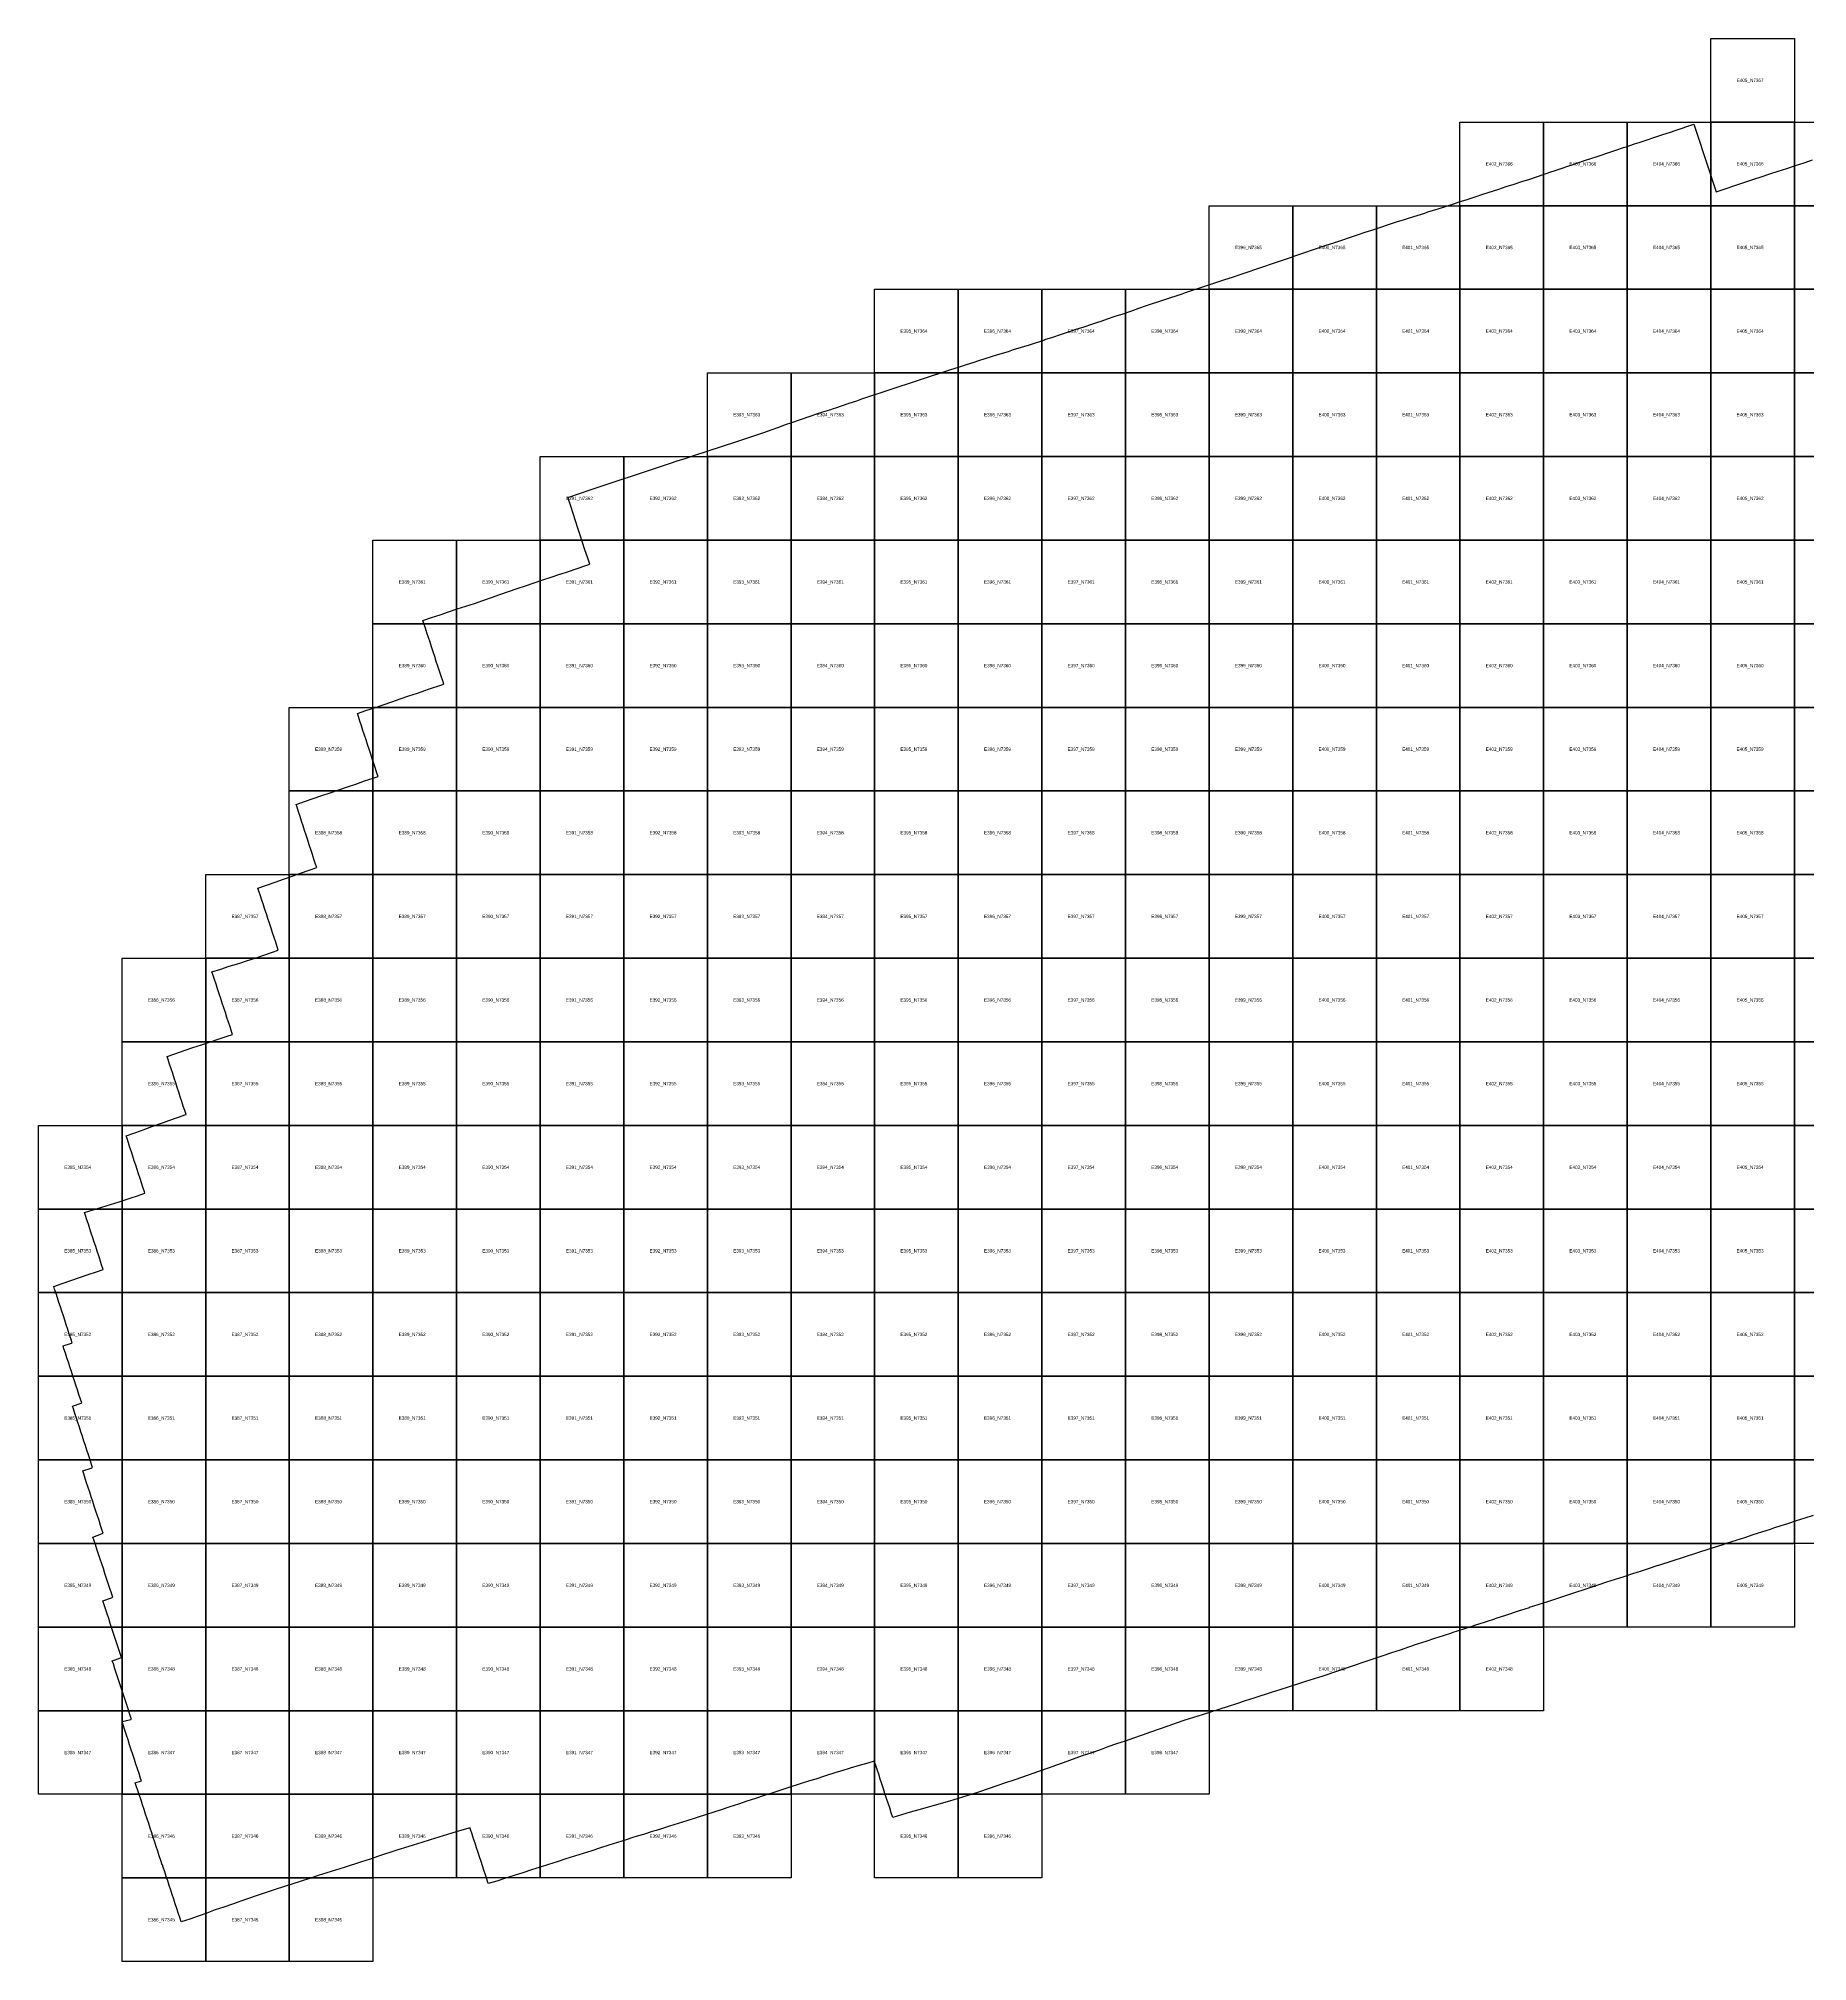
# Model space of a CAD drawing. Extents: x 325000 to 598009, y 7224244 to 7548663.
# Drawn here: x 385000 to 406156, y 7345000 to 7368000 of the extents above; entities that cross this region are included whole.
import ezdxf

# ---------------------------------------------------------------- set-up
doc = ezdxf.new("R2010")
doc.units = 0
doc.layers.add('K', color=7, linetype='Continuous')
doc.layers.add('Limpopo_1', color=7, linetype='Continuous')

msp = doc.modelspace()

# ---------------------------------------------------------------- linework, layer by layer
at = {"layer": 'K'}
msp.add_lwpolyline([(406225, 7350336), (406122, 7350303), (406019, 7350270), (405916, 7350236), (405837, 7350211), (405751, 7350183), (405710, 7350169), (405607, 7350136), (405504, 7350102), (405401, 7350068), (405298, 7350035), (405195, 7350002), (405130, 7349981), (404989, 7349935), (404374, 7349737), (404371, 7349736), (404356, 7349731), (404250, 7349697), (404165, 7349669), (404062, 7349636), (403959, 7349603), (403855, 7349570), (403752, 7349537), (403650, 7349503), (403624, 7349494), (403239, 7349366), (403033, 7349300), (402828, 7349233), (402827, 7349232), (402724, 7349199), (402721, 7349198), (402521, 7349132), (402518, 7349131), (402415, 7349098), (402411, 7349096), (402213, 7349032), (402209, 7349030), (402106, 7348996), (402053, 7348979), (401903, 7348930), (401900, 7348929), (401798, 7348895), (401695, 7348862), (401592, 7348828), (401489, 7348795), (401386, 7348760), (401283, 7348726), (401180, 7348692), (401079, 7348655), (400873, 7348588), (400360, 7348415), (400256, 7348383), (400154, 7348349), (400080, 7348325), (399844, 7348249), (399741, 7348217), (399535, 7348149), (399432, 7348118), (399329, 7348083), (399226, 7348050), (398917, 7347950), (398813, 7347918), (398710, 7347885), (398607, 7347851), (398505, 7347815), (398403, 7347780), (398300, 7347745), (398199, 7347707), (398097, 7347671), (397994, 7347636), (397891, 7347602), (397789, 7347568), (397687, 7347530), (397585, 7347494), (397482, 7347459), (397256, 7347378), (397176, 7347349), (397074, 7347314), (396972, 7347278), (396824, 7347227), (396767, 7347207), (396665, 7347171), (396563, 7347136), (396460, 7347101), (396358, 7347066), (396255, 7347031), (396153, 7346996), (396049, 7346965), (395945, 7346934), (395896, 7346920), (395529, 7346813), (395424, 7346785), (395217, 7346721), (395199, 7346778), (395180, 7346837), (395161, 7346895), (395142, 7346951), (395123, 7347009), (395104, 7347066), (395085, 7347124), (395066, 7347182), (395048, 7347240), (395029, 7347298), (395010, 7347356), (394996, 7347398), (394917, 7347374), (394813, 7347344), (394709, 7347312), (394606, 7347281), (394536, 7347260), (394399, 7347218), (394296, 7347183), (394222, 7347160), (393987, 7347084), (393781, 7347018), (393781, 7347017), (393678, 7346984), (393575, 7346951), (393472, 7346917), (393370, 7346883), (393267, 7346850), (393164, 7346816), (392890, 7346728), (392855, 7346716), (392752, 7346683), (392649, 7346651), (392546, 7346618), (392476, 7346597), (392386, 7346569), (392339, 7346554), (392236, 7346521), (392161, 7346498), (392110, 7346482), (392029, 7346456), (391926, 7346424), (391823, 7346391), (391720, 7346358), (391617, 7346326), (391514, 7346292), (391411, 7346260), (391307, 7346227), (391204, 7346194), (391101, 7346161), (390998, 7346129), (390895, 7346095), (390792, 7346062), (390689, 7346030), (390586, 7345997), (390483, 7345962), (390379, 7345932), (390362, 7345985), (390345, 7346037), (390327, 7346091), (390310, 7346143), (390293, 7346197), (390275, 7346251), (390257, 7346305), (390240, 7346359), (390222, 7346414), (390204, 7346468), (390186, 7346523), (390168, 7346579), (390161, 7346601), (390065, 7346572), (389996, 7346550), (389893, 7346519), (389789, 7346488), (389686, 7346454), (389583, 7346422), (389273, 7346327), (389067, 7346259), (388965, 7346223), (388862, 7346192), (388657, 7346123), (388553, 7346093), (388450, 7346060), (388346, 7346028), (388243, 7345994), (388141, 7345960), (387831, 7345863), (387626, 7345795), (387498, 7345750), (387422, 7345723), (387319, 7345688), (387217, 7345652), (387115, 7345617), (387013, 7345579), (386911, 7345543), (386809, 7345508), (386707, 7345473), (386689, 7345528), (386671, 7345582), (386653, 7345636), (386635, 7345691), (386617, 7345746), (386600, 7345800), (386582, 7345855), (386564, 7345910), (386546, 7345964), (386528, 7346019), (386510, 7346074), (386492, 7346129), (386483, 7346156), (386481, 7346155), (386463, 7346210), (386445, 7346265), (386427, 7346319), (386409, 7346374), (386391, 7346429), (386373, 7346484), (386355, 7346539), (386337, 7346594), (386319, 7346650), (386301, 7346705), (386282, 7346761), (386264, 7346817), (386246, 7346873), (386227, 7346929), (386209, 7346985), (386189, 7347045), (386170, 7347103), (386158, 7347139), (386231, 7347161), (386222, 7347191), (386203, 7347247), (386185, 7347303), (386166, 7347360), (386148, 7347417), (386129, 7347475), (386110, 7347532), (386090, 7347592), (386071, 7347651), (386052, 7347709), (386033, 7347769), (386012, 7347832), (386000, 7347869), (386105, 7347896), (386112, 7347898), (386109, 7347908), (386090, 7347965), (386071, 7348024), (386052, 7348083), (386033, 7348142), (386013, 7348202), (385993, 7348262), (385974, 7348322), (385954, 7348382), (385935, 7348440), (385915, 7348501), (385896, 7348560), (385883, 7348597), (385985, 7348634), (385993, 7348636), (385977, 7348685), (385957, 7348745), (385937, 7348805), (385918, 7348865), (385898, 7348924), (385879, 7348984), (385859, 7349043), (385840, 7349103), (385821, 7349160), (385802, 7349219), (385783, 7349278), (385771, 7349314), (385873, 7349351), (385888, 7349356), (385873, 7349404), (385853, 7349463), (385834, 7349523), (385814, 7349582), (385795, 7349641), (385776, 7349699), (385757, 7349757), (385738, 7349814), (385719, 7349872), (385700, 7349930), (385682, 7349986), (385663, 7350044), (385652, 7350077), (385753, 7350115), (385774, 7350122), (385762, 7350157), (385743, 7350215), (385724, 7350274), (385705, 7350331), (385686, 7350388), (385668, 7350445), (385649, 7350502), (385631, 7350558), (385613, 7350614), (385594, 7350669), (385576, 7350724), (385559, 7350779), (385541, 7350833), (385529, 7350867), (385632, 7350902), (385648, 7350907), (385635, 7350946), (385617, 7351002), (385599, 7351059), (385580, 7351115), (385562, 7351170), (385544, 7351225), (385526, 7351280), (385508, 7351335), (385490, 7351390), (385472, 7351445), (385454, 7351500), (385436, 7351555), (385418, 7351609), (385407, 7351643), (385510, 7351678), (385517, 7351681), (385502, 7351727), (385484, 7351782), (385466, 7351837), (385448, 7351892), (385430, 7351947), (385412, 7352002), (385394, 7352057), (385376, 7352112), (385358, 7352167), (385340, 7352221), (385322, 7352275), (385305, 7352328), (385294, 7352362), (385397, 7352396), (385404, 7352399), (385387, 7352450), (385369, 7352505), (385351, 7352560), (385333, 7352614), (385315, 7352669), (385298, 7352722), (385280, 7352777), (385263, 7352830), (385245, 7352883), (385228, 7352936), (385211, 7352989), (385193, 7353041), (385183, 7353074), (385285, 7353110), (385388, 7353145), (385490, 7353180), (385593, 7353215), (385696, 7353249), (385774, 7353275), (385773, 7353278), (385755, 7353333), (385738, 7353387), (385720, 7353442), (385702, 7353496), (385685, 7353550), (385667, 7353603), (385649, 7353657), (385632, 7353711), (385614, 7353764), (385597, 7353817), (385580, 7353870), (385562, 7353924), (385551, 7353958), (385654, 7353990), (385706, 7354006), (385965, 7354085), (386120, 7354137), (386171, 7354155), (386272, 7354188), (386273, 7354189), (386267, 7354207), (386250, 7354260), (386233, 7354312), (386215, 7354366), (386198, 7354419), (386181, 7354472), (386163, 7354525), (386146, 7354578), (386128, 7354631), (386111, 7354684), (386094, 7354737), (386076, 7354790), (386059, 7354842), (386049, 7354875), (386232, 7354941), (386252, 7354949), (386354, 7354986), (386508, 7355040), (386559, 7355058), (386661, 7355094), (386763, 7355131), (386765, 7355132), (386750, 7355178), (386732, 7355232), (386714, 7355288), (386696, 7355343), (386678, 7355398), (386660, 7355454), (386641, 7355509), (386623, 7355565), (386605, 7355620), (386587, 7355677), (386568, 7355732), (386550, 7355788), (386538, 7355824), (386846, 7355930), (386948, 7355964), (387257, 7356067), (387321, 7356088), (387310, 7356122), (387291, 7356179), (387273, 7356235), (387254, 7356292), (387235, 7356349), (387217, 7356405), (387198, 7356462), (387180, 7356519), (387161, 7356575), (387142, 7356633), (387124, 7356690), (387105, 7356746), (387086, 7356804), (387075, 7356837), (387179, 7356870), (387282, 7356903), (387370, 7356930), (387420, 7356946), (387488, 7356968), (387592, 7357001), (387694, 7357035), (387797, 7357071), (387868, 7357095), (387855, 7357135), (387837, 7357191), (387818, 7357248), (387799, 7357305), (387781, 7357361), (387762, 7357418), (387744, 7357473), (387726, 7357529), (387708, 7357584), (387690, 7357639), (387672, 7357694), (387654, 7357747), (387636, 7357802), (387625, 7357837), (387727, 7357872), (387829, 7357908), (387931, 7357945), (388033, 7357981), (388135, 7358016), (388238, 7358051), (388328, 7358084), (388314, 7358126), (388295, 7358185), (388276, 7358242), (388258, 7358299), (388239, 7358356), (388220, 7358413), (388202, 7358470), (388183, 7358526), (388165, 7358583), (388146, 7358639), (388128, 7358695), (388110, 7358750), (388092, 7358805), (388080, 7358840), (388183, 7358873), (388285, 7358909), (388388, 7358944), (388490, 7358978), (388592, 7359014), (388694, 7359050), (388797, 7359083), (388899, 7359121), (389002, 7359153), (389061, 7359172), (389048, 7359211), (389029, 7359269), (389010, 7359327), (388992, 7359384), (388973, 7359441), (388954, 7359498), (388936, 7359554), (388917, 7359610), (388899, 7359666), (388881, 7359722), (388862, 7359779), (388844, 7359835), (388826, 7359891), (388814, 7359926), (388916, 7359962), (389019, 7359996), (389122, 7360030), (389224, 7360065), (389327, 7360100), (389429, 7360136), (389531, 7360171), (389634, 7360206), (389653, 7360212), (389847, 7360279), (389835, 7360316), (389816, 7360374), (389796, 7360433), (389777, 7360491), (389758, 7360549), (389739, 7360607), (389720, 7360665), (389702, 7360722), (389683, 7360779), (389664, 7360836), (389646, 7360891), (389628, 7360947), (389609, 7361004), (389598, 7361038), (389700, 7361073), (389803, 7361106), (389904, 7361144), (390007, 7361177), (390110, 7361210), (390213, 7361244), (390315, 7361279), (390418, 7361313), (390519, 7361349), (390622, 7361385), (390724, 7361420), (390826, 7361455), (390928, 7361489), (391031, 7361524), (391133, 7361558), (391234, 7361591), (391240, 7361593), (391339, 7361626), (391441, 7361660), (391544, 7361695), (391593, 7361711), (391565, 7361795), (391536, 7361883), (391508, 7361971), (391479, 7362058), (391450, 7362145), (391422, 7362232), (391394, 7362318), (391365, 7362405), (391337, 7362490), (391331, 7362510), (391611, 7362605), (392452, 7362885), (392559, 7362920), (392639, 7362947), (392733, 7362977), (392827, 7363007), (393351, 7363180), (393388, 7363192), (393482, 7363223), (393685, 7363293), (393761, 7363320), (393854, 7363353), (393947, 7363385), (393997, 7363402), (394227, 7363481), (394320, 7363513), (394381, 7363533), (394463, 7363560), (394507, 7363575), (394536, 7363584), (394697, 7363638), (394788, 7363668), (394848, 7363688), (395162, 7363792), (395910, 7364039), (396004, 7364069), (396098, 7364099), (396192, 7364129), (396247, 7364147), (396473, 7364219), (396599, 7364258), (396661, 7364278), (396755, 7364307), (396850, 7364336), (397023, 7364393), (397037, 7364398), (397130, 7364429), (397224, 7364460), (397317, 7364491), (397411, 7364522), (397504, 7364553), (397598, 7364584), (397670, 7364608), (397708, 7364620), (397785, 7364646), (397878, 7364677), (397972, 7364708), (398065, 7364739), (398158, 7364774), (398251, 7364805), (398676, 7364947), (398718, 7364961), (398812, 7364992), (398851, 7365005), (399092, 7365086), (399186, 7365116), (399279, 7365147), (399373, 7365178), (399467, 7365208), (399560, 7365241), (399653, 7365273), (399746, 7365305), (399995, 7365389), (400026, 7365399), (400120, 7365431), (400399, 7365526), (400493, 7365557), (400586, 7365589), (400680, 7365620), (400773, 7365651), (400867, 7365683), (400944, 7365708), (401054, 7365745), (401147, 7365775), (401241, 7365805), (401335, 7365835), (401396, 7365854), (401578, 7365912), (401617, 7365925), (401710, 7365955), (401740, 7365964), (401928, 7366024), (401992, 7366045), (402086, 7366075), (402180, 7366105), (402273, 7366136), (402335, 7366156), (402464, 7366198), (402554, 7366228), (402648, 7366258), (402741, 7366289), (402835, 7366319), (403097, 7366408), (403115, 7366414), (403208, 7366446), (403302, 7366477), (403343, 7366490), (403489, 7366540), (403639, 7366589), (403676, 7366602), (403769, 7366633), (403863, 7366664), (403956, 7366694), (403986, 7366704), (404088, 7366738), (404143, 7366756), (404237, 7366787), (404330, 7366818), (404424, 7366850), (404517, 7366881), (404573, 7366899), (404798, 7366974), (404828, 7366881), (405062, 7366166), (405396, 7366277), (405516, 7366317), (405601, 7366345), (405704, 7366379), (405807, 7366413), (405909, 7366446), (406012, 7366480), (406115, 7366514), (406217, 7366549)], dxfattribs=at)
at = {"layer": 'Limpopo_1'}
for points in [[(405000, 7367000), (405000, 7368000), (406000, 7368000), (406000, 7367000)], [(402000, 7366000), (402000, 7367000), (403000, 7367000), (403000, 7366000)], [(403000, 7366000), (403000, 7367000), (404000, 7367000), (404000, 7366000)], [(404000, 7366000), (404000, 7367000), (405000, 7367000), (405000, 7366000)], [(405000, 7366000), (405000, 7367000), (406000, 7367000), (406000, 7366000)], [(406000, 7366000), (406000, 7367000), (407000, 7367000), (407000, 7366000)], [(399000, 7365000), (399000, 7366000), (400000, 7366000), (400000, 7365000)], [(400000, 7365000), (400000, 7366000), (401000, 7366000), (401000, 7365000)], [(401000, 7365000), (401000, 7366000), (402000, 7366000), (402000, 7365000)], [(402000, 7365000), (402000, 7366000), (403000, 7366000), (403000, 7365000)], [(403000, 7365000), (403000, 7366000), (404000, 7366000), (404000, 7365000)], [(404000, 7365000), (404000, 7366000), (405000, 7366000), (405000, 7365000)], [(405000, 7365000), (405000, 7366000), (406000, 7366000), (406000, 7365000)], [(406000, 7365000), (406000, 7366000), (407000, 7366000), (407000, 7365000)], [(395000, 7364000), (395000, 7365000), (396000, 7365000), (396000, 7364000)], [(396000, 7364000), (396000, 7365000), (397000, 7365000), (397000, 7364000)], [(397000, 7364000), (397000, 7365000), (398000, 7365000), (398000, 7364000)], [(398000, 7364000), (398000, 7365000), (399000, 7365000), (399000, 7364000)], [(399000, 7364000), (399000, 7365000), (400000, 7365000), (400000, 7364000)], [(400000, 7364000), (400000, 7365000), (401000, 7365000), (401000, 7364000)], [(401000, 7364000), (401000, 7365000), (402000, 7365000), (402000, 7364000)], [(402000, 7364000), (402000, 7365000), (403000, 7365000), (403000, 7364000)], [(403000, 7364000), (403000, 7365000), (404000, 7365000), (404000, 7364000)], [(404000, 7364000), (404000, 7365000), (405000, 7365000), (405000, 7364000)], [(405000, 7364000), (405000, 7365000), (406000, 7365000), (406000, 7364000)], [(406000, 7364000), (406000, 7365000), (407000, 7365000), (407000, 7364000)], [(393000, 7363000), (393000, 7364000), (394000, 7364000), (394000, 7363000)], [(394000, 7363000), (394000, 7364000), (395000, 7364000), (395000, 7363000)], [(395000, 7363000), (395000, 7364000), (396000, 7364000), (396000, 7363000)], [(396000, 7363000), (396000, 7364000), (397000, 7364000), (397000, 7363000)], [(397000, 7363000), (397000, 7364000), (398000, 7364000), (398000, 7363000)], [(398000, 7363000), (398000, 7364000), (399000, 7364000), (399000, 7363000)], [(399000, 7363000), (399000, 7364000), (400000, 7364000), (400000, 7363000)], [(400000, 7363000), (400000, 7364000), (401000, 7364000), (401000, 7363000)], [(401000, 7363000), (401000, 7364000), (402000, 7364000), (402000, 7363000)], [(402000, 7363000), (402000, 7364000), (403000, 7364000), (403000, 7363000)], [(403000, 7363000), (403000, 7364000), (404000, 7364000), (404000, 7363000)], [(404000, 7363000), (404000, 7364000), (405000, 7364000), (405000, 7363000)], [(405000, 7363000), (405000, 7364000), (406000, 7364000), (406000, 7363000)], [(406000, 7363000), (406000, 7364000), (407000, 7364000), (407000, 7363000)], [(391000, 7362000), (391000, 7363000), (392000, 7363000), (392000, 7362000)], [(392000, 7362000), (392000, 7363000), (393000, 7363000), (393000, 7362000)], [(393000, 7362000), (393000, 7363000), (394000, 7363000), (394000, 7362000)], [(394000, 7362000), (394000, 7363000), (395000, 7363000), (395000, 7362000)], [(395000, 7362000), (395000, 7363000), (396000, 7363000), (396000, 7362000)], [(396000, 7362000), (396000, 7363000), (397000, 7363000), (397000, 7362000)], [(397000, 7362000), (397000, 7363000), (398000, 7363000), (398000, 7362000)], [(398000, 7362000), (398000, 7363000), (399000, 7363000), (399000, 7362000)], [(399000, 7362000), (399000, 7363000), (400000, 7363000), (400000, 7362000)], [(400000, 7362000), (400000, 7363000), (401000, 7363000), (401000, 7362000)], [(401000, 7362000), (401000, 7363000), (402000, 7363000), (402000, 7362000)], [(402000, 7362000), (402000, 7363000), (403000, 7363000), (403000, 7362000)], [(403000, 7362000), (403000, 7363000), (404000, 7363000), (404000, 7362000)], [(404000, 7362000), (404000, 7363000), (405000, 7363000), (405000, 7362000)], [(405000, 7362000), (405000, 7363000), (406000, 7363000), (406000, 7362000)], [(406000, 7362000), (406000, 7363000), (407000, 7363000), (407000, 7362000)], [(389000, 7361000), (389000, 7362000), (390000, 7362000), (390000, 7361000)], [(390000, 7361000), (390000, 7362000), (391000, 7362000), (391000, 7361000)], [(391000, 7361000), (391000, 7362000), (392000, 7362000), (392000, 7361000)], [(392000, 7361000), (392000, 7362000), (393000, 7362000), (393000, 7361000)], [(393000, 7361000), (393000, 7362000), (394000, 7362000), (394000, 7361000)], [(394000, 7361000), (394000, 7362000), (395000, 7362000), (395000, 7361000)], [(395000, 7361000), (395000, 7362000), (396000, 7362000), (396000, 7361000)], [(396000, 7361000), (396000, 7362000), (397000, 7362000), (397000, 7361000)], [(397000, 7361000), (397000, 7362000), (398000, 7362000), (398000, 7361000)], [(398000, 7361000), (398000, 7362000), (399000, 7362000), (399000, 7361000)], [(399000, 7361000), (399000, 7362000), (400000, 7362000), (400000, 7361000)], [(400000, 7361000), (400000, 7362000), (401000, 7362000), (401000, 7361000)], [(401000, 7361000), (401000, 7362000), (402000, 7362000), (402000, 7361000)], [(402000, 7361000), (402000, 7362000), (403000, 7362000), (403000, 7361000)], [(403000, 7361000), (403000, 7362000), (404000, 7362000), (404000, 7361000)], [(404000, 7361000), (404000, 7362000), (405000, 7362000), (405000, 7361000)], [(405000, 7361000), (405000, 7362000), (406000, 7362000), (406000, 7361000)], [(406000, 7361000), (406000, 7362000), (407000, 7362000), (407000, 7361000)], [(389000, 7360000), (389000, 7361000), (390000, 7361000), (390000, 7360000)], [(390000, 7360000), (390000, 7361000), (391000, 7361000), (391000, 7360000)], [(391000, 7360000), (391000, 7361000), (392000, 7361000), (392000, 7360000)], [(392000, 7360000), (392000, 7361000), (393000, 7361000), (393000, 7360000)], [(393000, 7360000), (393000, 7361000), (394000, 7361000), (394000, 7360000)], [(394000, 7360000), (394000, 7361000), (395000, 7361000), (395000, 7360000)], [(395000, 7360000), (395000, 7361000), (396000, 7361000), (396000, 7360000)], [(396000, 7360000), (396000, 7361000), (397000, 7361000), (397000, 7360000)], [(397000, 7360000), (397000, 7361000), (398000, 7361000), (398000, 7360000)], [(398000, 7360000), (398000, 7361000), (399000, 7361000), (399000, 7360000)], [(399000, 7360000), (399000, 7361000), (400000, 7361000), (400000, 7360000)], [(400000, 7360000), (400000, 7361000), (401000, 7361000), (401000, 7360000)], [(401000, 7360000), (401000, 7361000), (402000, 7361000), (402000, 7360000)], [(402000, 7360000), (402000, 7361000), (403000, 7361000), (403000, 7360000)], [(403000, 7360000), (403000, 7361000), (404000, 7361000), (404000, 7360000)], [(404000, 7360000), (404000, 7361000), (405000, 7361000), (405000, 7360000)], [(405000, 7360000), (405000, 7361000), (406000, 7361000), (406000, 7360000)], [(406000, 7360000), (406000, 7361000), (407000, 7361000), (407000, 7360000)], [(388000, 7359000), (388000, 7360000), (389000, 7360000), (389000, 7359000)], [(389000, 7359000), (389000, 7360000), (390000, 7360000), (390000, 7359000)], [(390000, 7359000), (390000, 7360000), (391000, 7360000), (391000, 7359000)], [(391000, 7359000), (391000, 7360000), (392000, 7360000), (392000, 7359000)], [(392000, 7359000), (392000, 7360000), (393000, 7360000), (393000, 7359000)], [(393000, 7359000), (393000, 7360000), (394000, 7360000), (394000, 7359000)], [(394000, 7359000), (394000, 7360000), (395000, 7360000), (395000, 7359000)], [(395000, 7359000), (395000, 7360000), (396000, 7360000), (396000, 7359000)], [(396000, 7359000), (396000, 7360000), (397000, 7360000), (397000, 7359000)], [(397000, 7359000), (397000, 7360000), (398000, 7360000), (398000, 7359000)], [(398000, 7359000), (398000, 7360000), (399000, 7360000), (399000, 7359000)], [(399000, 7359000), (399000, 7360000), (400000, 7360000), (400000, 7359000)], [(400000, 7359000), (400000, 7360000), (401000, 7360000), (401000, 7359000)], [(401000, 7359000), (401000, 7360000), (402000, 7360000), (402000, 7359000)], [(402000, 7359000), (402000, 7360000), (403000, 7360000), (403000, 7359000)], [(403000, 7359000), (403000, 7360000), (404000, 7360000), (404000, 7359000)], [(404000, 7359000), (404000, 7360000), (405000, 7360000), (405000, 7359000)], [(405000, 7359000), (405000, 7360000), (406000, 7360000), (406000, 7359000)], [(406000, 7359000), (406000, 7360000), (407000, 7360000), (407000, 7359000)], [(388000, 7358000), (388000, 7359000), (389000, 7359000), (389000, 7358000)], [(389000, 7358000), (389000, 7359000), (390000, 7359000), (390000, 7358000)], [(390000, 7358000), (390000, 7359000), (391000, 7359000), (391000, 7358000)], [(391000, 7358000), (391000, 7359000), (392000, 7359000), (392000, 7358000)], [(392000, 7358000), (392000, 7359000), (393000, 7359000), (393000, 7358000)], [(393000, 7358000), (393000, 7359000), (394000, 7359000), (394000, 7358000)], [(394000, 7358000), (394000, 7359000), (395000, 7359000), (395000, 7358000)], [(395000, 7358000), (395000, 7359000), (396000, 7359000), (396000, 7358000)], [(396000, 7358000), (396000, 7359000), (397000, 7359000), (397000, 7358000)], [(397000, 7358000), (397000, 7359000), (398000, 7359000), (398000, 7358000)], [(398000, 7358000), (398000, 7359000), (399000, 7359000), (399000, 7358000)], [(399000, 7358000), (399000, 7359000), (400000, 7359000), (400000, 7358000)], [(400000, 7358000), (400000, 7359000), (401000, 7359000), (401000, 7358000)], [(401000, 7358000), (401000, 7359000), (402000, 7359000), (402000, 7358000)], [(402000, 7358000), (402000, 7359000), (403000, 7359000), (403000, 7358000)], [(403000, 7358000), (403000, 7359000), (404000, 7359000), (404000, 7358000)], [(404000, 7358000), (404000, 7359000), (405000, 7359000), (405000, 7358000)], [(405000, 7358000), (405000, 7359000), (406000, 7359000), (406000, 7358000)], [(406000, 7358000), (406000, 7359000), (407000, 7359000), (407000, 7358000)], [(387000, 7357000), (387000, 7358000), (388000, 7358000), (388000, 7357000)], [(388000, 7357000), (388000, 7358000), (389000, 7358000), (389000, 7357000)], [(389000, 7357000), (389000, 7358000), (390000, 7358000), (390000, 7357000)], [(390000, 7357000), (390000, 7358000), (391000, 7358000), (391000, 7357000)], [(391000, 7357000), (391000, 7358000), (392000, 7358000), (392000, 7357000)], [(392000, 7357000), (392000, 7358000), (393000, 7358000), (393000, 7357000)], [(393000, 7357000), (393000, 7358000), (394000, 7358000), (394000, 7357000)], [(394000, 7357000), (394000, 7358000), (395000, 7358000), (395000, 7357000)], [(395000, 7357000), (395000, 7358000), (396000, 7358000), (396000, 7357000)], [(396000, 7357000), (396000, 7358000), (397000, 7358000), (397000, 7357000)], [(397000, 7357000), (397000, 7358000), (398000, 7358000), (398000, 7357000)], [(398000, 7357000), (398000, 7358000), (399000, 7358000), (399000, 7357000)], [(399000, 7357000), (399000, 7358000), (400000, 7358000), (400000, 7357000)], [(400000, 7357000), (400000, 7358000), (401000, 7358000), (401000, 7357000)], [(401000, 7357000), (401000, 7358000), (402000, 7358000), (402000, 7357000)], [(402000, 7357000), (402000, 7358000), (403000, 7358000), (403000, 7357000)], [(403000, 7357000), (403000, 7358000), (404000, 7358000), (404000, 7357000)], [(404000, 7357000), (404000, 7358000), (405000, 7358000), (405000, 7357000)], [(405000, 7357000), (405000, 7358000), (406000, 7358000), (406000, 7357000)], [(406000, 7357000), (406000, 7358000), (407000, 7358000), (407000, 7357000)], [(386000, 7356000), (386000, 7357000), (387000, 7357000), (387000, 7356000)], [(387000, 7356000), (387000, 7357000), (388000, 7357000), (388000, 7356000)], [(388000, 7356000), (388000, 7357000), (389000, 7357000), (389000, 7356000)], [(389000, 7356000), (389000, 7357000), (390000, 7357000), (390000, 7356000)], [(390000, 7356000), (390000, 7357000), (391000, 7357000), (391000, 7356000)], [(391000, 7356000), (391000, 7357000), (392000, 7357000), (392000, 7356000)], [(392000, 7356000), (392000, 7357000), (393000, 7357000), (393000, 7356000)], [(393000, 7356000), (393000, 7357000), (394000, 7357000), (394000, 7356000)], [(394000, 7356000), (394000, 7357000), (395000, 7357000), (395000, 7356000)], [(395000, 7356000), (395000, 7357000), (396000, 7357000), (396000, 7356000)], [(396000, 7356000), (396000, 7357000), (397000, 7357000), (397000, 7356000)], [(397000, 7356000), (397000, 7357000), (398000, 7357000), (398000, 7356000)], [(398000, 7356000), (398000, 7357000), (399000, 7357000), (399000, 7356000)], [(399000, 7356000), (399000, 7357000), (400000, 7357000), (400000, 7356000)], [(400000, 7356000), (400000, 7357000), (401000, 7357000), (401000, 7356000)], [(401000, 7356000), (401000, 7357000), (402000, 7357000), (402000, 7356000)], [(402000, 7356000), (402000, 7357000), (403000, 7357000), (403000, 7356000)], [(403000, 7356000), (403000, 7357000), (404000, 7357000), (404000, 7356000)], [(404000, 7356000), (404000, 7357000), (405000, 7357000), (405000, 7356000)], [(405000, 7356000), (405000, 7357000), (406000, 7357000), (406000, 7356000)], [(406000, 7356000), (406000, 7357000), (407000, 7357000), (407000, 7356000)], [(386000, 7355000), (386000, 7356000), (387000, 7356000), (387000, 7355000)], [(387000, 7355000), (387000, 7356000), (388000, 7356000), (388000, 7355000)], [(388000, 7355000), (388000, 7356000), (389000, 7356000), (389000, 7355000)], [(389000, 7355000), (389000, 7356000), (390000, 7356000), (390000, 7355000)], [(390000, 7355000), (390000, 7356000), (391000, 7356000), (391000, 7355000)], [(391000, 7355000), (391000, 7356000), (392000, 7356000), (392000, 7355000)], [(392000, 7355000), (392000, 7356000), (393000, 7356000), (393000, 7355000)], [(393000, 7355000), (393000, 7356000), (394000, 7356000), (394000, 7355000)], [(394000, 7355000), (394000, 7356000), (395000, 7356000), (395000, 7355000)], [(395000, 7355000), (395000, 7356000), (396000, 7356000), (396000, 7355000)], [(396000, 7355000), (396000, 7356000), (397000, 7356000), (397000, 7355000)], [(397000, 7355000), (397000, 7356000), (398000, 7356000), (398000, 7355000)], [(398000, 7355000), (398000, 7356000), (399000, 7356000), (399000, 7355000)], [(399000, 7355000), (399000, 7356000), (400000, 7356000), (400000, 7355000)], [(400000, 7355000), (400000, 7356000), (401000, 7356000), (401000, 7355000)], [(401000, 7355000), (401000, 7356000), (402000, 7356000), (402000, 7355000)], [(402000, 7355000), (402000, 7356000), (403000, 7356000), (403000, 7355000)], [(403000, 7355000), (403000, 7356000), (404000, 7356000), (404000, 7355000)], [(404000, 7355000), (404000, 7356000), (405000, 7356000), (405000, 7355000)], [(405000, 7355000), (405000, 7356000), (406000, 7356000), (406000, 7355000)], [(406000, 7355000), (406000, 7356000), (407000, 7356000), (407000, 7355000)], [(385000, 7354000), (385000, 7355000), (386000, 7355000), (386000, 7354000)], [(386000, 7354000), (386000, 7355000), (387000, 7355000), (387000, 7354000)], [(387000, 7354000), (387000, 7355000), (388000, 7355000), (388000, 7354000)], [(388000, 7354000), (388000, 7355000), (389000, 7355000), (389000, 7354000)], [(389000, 7354000), (389000, 7355000), (390000, 7355000), (390000, 7354000)], [(390000, 7354000), (390000, 7355000), (391000, 7355000), (391000, 7354000)], [(391000, 7354000), (391000, 7355000), (392000, 7355000), (392000, 7354000)], [(392000, 7354000), (392000, 7355000), (393000, 7355000), (393000, 7354000)], [(393000, 7354000), (393000, 7355000), (394000, 7355000), (394000, 7354000)], [(394000, 7354000), (394000, 7355000), (395000, 7355000), (395000, 7354000)], [(395000, 7354000), (395000, 7355000), (396000, 7355000), (396000, 7354000)], [(396000, 7354000), (396000, 7355000), (397000, 7355000), (397000, 7354000)], [(397000, 7354000), (397000, 7355000), (398000, 7355000), (398000, 7354000)], [(398000, 7354000), (398000, 7355000), (399000, 7355000), (399000, 7354000)], [(399000, 7354000), (399000, 7355000), (400000, 7355000), (400000, 7354000)], [(400000, 7354000), (400000, 7355000), (401000, 7355000), (401000, 7354000)], [(401000, 7354000), (401000, 7355000), (402000, 7355000), (402000, 7354000)], [(402000, 7354000), (402000, 7355000), (403000, 7355000), (403000, 7354000)], [(403000, 7354000), (403000, 7355000), (404000, 7355000), (404000, 7354000)], [(404000, 7354000), (404000, 7355000), (405000, 7355000), (405000, 7354000)], [(405000, 7354000), (405000, 7355000), (406000, 7355000), (406000, 7354000)], [(406000, 7354000), (406000, 7355000), (407000, 7355000), (407000, 7354000)], [(385000, 7353000), (385000, 7354000), (386000, 7354000), (386000, 7353000)], [(386000, 7353000), (386000, 7354000), (387000, 7354000), (387000, 7353000)], [(387000, 7353000), (387000, 7354000), (388000, 7354000), (388000, 7353000)], [(388000, 7353000), (388000, 7354000), (389000, 7354000), (389000, 7353000)], [(389000, 7353000), (389000, 7354000), (390000, 7354000), (390000, 7353000)], [(390000, 7353000), (390000, 7354000), (391000, 7354000), (391000, 7353000)], [(391000, 7353000), (391000, 7354000), (392000, 7354000), (392000, 7353000)], [(392000, 7353000), (392000, 7354000), (393000, 7354000), (393000, 7353000)], [(393000, 7353000), (393000, 7354000), (394000, 7354000), (394000, 7353000)], [(394000, 7353000), (394000, 7354000), (395000, 7354000), (395000, 7353000)], [(395000, 7353000), (395000, 7354000), (396000, 7354000), (396000, 7353000)], [(396000, 7353000), (396000, 7354000), (397000, 7354000), (397000, 7353000)], [(397000, 7353000), (397000, 7354000), (398000, 7354000), (398000, 7353000)], [(398000, 7353000), (398000, 7354000), (399000, 7354000), (399000, 7353000)], [(399000, 7353000), (399000, 7354000), (400000, 7354000), (400000, 7353000)], [(400000, 7353000), (400000, 7354000), (401000, 7354000), (401000, 7353000)], [(401000, 7353000), (401000, 7354000), (402000, 7354000), (402000, 7353000)], [(402000, 7353000), (402000, 7354000), (403000, 7354000), (403000, 7353000)], [(403000, 7353000), (403000, 7354000), (404000, 7354000), (404000, 7353000)], [(404000, 7353000), (404000, 7354000), (405000, 7354000), (405000, 7353000)], [(405000, 7353000), (405000, 7354000), (406000, 7354000), (406000, 7353000)], [(406000, 7353000), (406000, 7354000), (407000, 7354000), (407000, 7353000)], [(385000, 7352000), (385000, 7353000), (386000, 7353000), (386000, 7352000)], [(386000, 7352000), (386000, 7353000), (387000, 7353000), (387000, 7352000)], [(387000, 7352000), (387000, 7353000), (388000, 7353000), (388000, 7352000)], [(388000, 7352000), (388000, 7353000), (389000, 7353000), (389000, 7352000)], [(389000, 7352000), (389000, 7353000), (390000, 7353000), (390000, 7352000)], [(390000, 7352000), (390000, 7353000), (391000, 7353000), (391000, 7352000)], [(391000, 7352000), (391000, 7353000), (392000, 7353000), (392000, 7352000)], [(392000, 7352000), (392000, 7353000), (393000, 7353000), (393000, 7352000)], [(393000, 7352000), (393000, 7353000), (394000, 7353000), (394000, 7352000)], [(394000, 7352000), (394000, 7353000), (395000, 7353000), (395000, 7352000)], [(395000, 7352000), (395000, 7353000), (396000, 7353000), (396000, 7352000)], [(396000, 7352000), (396000, 7353000), (397000, 7353000), (397000, 7352000)], [(397000, 7352000), (397000, 7353000), (398000, 7353000), (398000, 7352000)], [(398000, 7352000), (398000, 7353000), (399000, 7353000), (399000, 7352000)], [(399000, 7352000), (399000, 7353000), (400000, 7353000), (400000, 7352000)], [(400000, 7352000), (400000, 7353000), (401000, 7353000), (401000, 7352000)], [(401000, 7352000), (401000, 7353000), (402000, 7353000), (402000, 7352000)], [(402000, 7352000), (402000, 7353000), (403000, 7353000), (403000, 7352000)], [(403000, 7352000), (403000, 7353000), (404000, 7353000), (404000, 7352000)], [(404000, 7352000), (404000, 7353000), (405000, 7353000), (405000, 7352000)], [(405000, 7352000), (405000, 7353000), (406000, 7353000), (406000, 7352000)], [(406000, 7352000), (406000, 7353000), (407000, 7353000), (407000, 7352000)], [(385000, 7351000), (385000, 7352000), (386000, 7352000), (386000, 7351000)], [(386000, 7351000), (386000, 7352000), (387000, 7352000), (387000, 7351000)], [(387000, 7351000), (387000, 7352000), (388000, 7352000), (388000, 7351000)], [(388000, 7351000), (388000, 7352000), (389000, 7352000), (389000, 7351000)], [(389000, 7351000), (389000, 7352000), (390000, 7352000), (390000, 7351000)], [(390000, 7351000), (390000, 7352000), (391000, 7352000), (391000, 7351000)], [(391000, 7351000), (391000, 7352000), (392000, 7352000), (392000, 7351000)], [(392000, 7351000), (392000, 7352000), (393000, 7352000), (393000, 7351000)], [(393000, 7351000), (393000, 7352000), (394000, 7352000), (394000, 7351000)], [(394000, 7351000), (394000, 7352000), (395000, 7352000), (395000, 7351000)], [(395000, 7351000), (395000, 7352000), (396000, 7352000), (396000, 7351000)], [(396000, 7351000), (396000, 7352000), (397000, 7352000), (397000, 7351000)], [(397000, 7351000), (397000, 7352000), (398000, 7352000), (398000, 7351000)], [(398000, 7351000), (398000, 7352000), (399000, 7352000), (399000, 7351000)], [(399000, 7351000), (399000, 7352000), (400000, 7352000), (400000, 7351000)], [(400000, 7351000), (400000, 7352000), (401000, 7352000), (401000, 7351000)], [(401000, 7351000), (401000, 7352000), (402000, 7352000), (402000, 7351000)], [(402000, 7351000), (402000, 7352000), (403000, 7352000), (403000, 7351000)], [(403000, 7351000), (403000, 7352000), (404000, 7352000), (404000, 7351000)], [(404000, 7351000), (404000, 7352000), (405000, 7352000), (405000, 7351000)], [(405000, 7351000), (405000, 7352000), (406000, 7352000), (406000, 7351000)], [(406000, 7351000), (406000, 7352000), (407000, 7352000), (407000, 7351000)], [(385000, 7350000), (385000, 7351000), (386000, 7351000), (386000, 7350000)], [(386000, 7350000), (386000, 7351000), (387000, 7351000), (387000, 7350000)], [(387000, 7350000), (387000, 7351000), (388000, 7351000), (388000, 7350000)], [(388000, 7350000), (388000, 7351000), (389000, 7351000), (389000, 7350000)], [(389000, 7350000), (389000, 7351000), (390000, 7351000), (390000, 7350000)], [(390000, 7350000), (390000, 7351000), (391000, 7351000), (391000, 7350000)], [(391000, 7350000), (391000, 7351000), (392000, 7351000), (392000, 7350000)], [(392000, 7350000), (392000, 7351000), (393000, 7351000), (393000, 7350000)], [(393000, 7350000), (393000, 7351000), (394000, 7351000), (394000, 7350000)], [(394000, 7350000), (394000, 7351000), (395000, 7351000), (395000, 7350000)], [(395000, 7350000), (395000, 7351000), (396000, 7351000), (396000, 7350000)], [(396000, 7350000), (396000, 7351000), (397000, 7351000), (397000, 7350000)], [(397000, 7350000), (397000, 7351000), (398000, 7351000), (398000, 7350000)], [(398000, 7350000), (398000, 7351000), (399000, 7351000), (399000, 7350000)], [(399000, 7350000), (399000, 7351000), (400000, 7351000), (400000, 7350000)], [(400000, 7350000), (400000, 7351000), (401000, 7351000), (401000, 7350000)], [(401000, 7350000), (401000, 7351000), (402000, 7351000), (402000, 7350000)], [(402000, 7350000), (402000, 7351000), (403000, 7351000), (403000, 7350000)], [(403000, 7350000), (403000, 7351000), (404000, 7351000), (404000, 7350000)], [(404000, 7350000), (404000, 7351000), (405000, 7351000), (405000, 7350000)], [(405000, 7350000), (405000, 7351000), (406000, 7351000), (406000, 7350000)], [(406000, 7350000), (406000, 7351000), (407000, 7351000), (407000, 7350000)], [(385000, 7349000), (385000, 7350000), (386000, 7350000), (386000, 7349000)], [(386000, 7349000), (386000, 7350000), (387000, 7350000), (387000, 7349000)], [(387000, 7349000), (387000, 7350000), (388000, 7350000), (388000, 7349000)], [(388000, 7349000), (388000, 7350000), (389000, 7350000), (389000, 7349000)], [(389000, 7349000), (389000, 7350000), (390000, 7350000), (390000, 7349000)], [(390000, 7349000), (390000, 7350000), (391000, 7350000), (391000, 7349000)], [(391000, 7349000), (391000, 7350000), (392000, 7350000), (392000, 7349000)], [(392000, 7349000), (392000, 7350000), (393000, 7350000), (393000, 7349000)], [(393000, 7349000), (393000, 7350000), (394000, 7350000), (394000, 7349000)], [(394000, 7349000), (394000, 7350000), (395000, 7350000), (395000, 7349000)], [(395000, 7349000), (395000, 7350000), (396000, 7350000), (396000, 7349000)], [(396000, 7349000), (396000, 7350000), (397000, 7350000), (397000, 7349000)], [(397000, 7349000), (397000, 7350000), (398000, 7350000), (398000, 7349000)], [(398000, 7349000), (398000, 7350000), (399000, 7350000), (399000, 7349000)], [(399000, 7349000), (399000, 7350000), (400000, 7350000), (400000, 7349000)], [(400000, 7349000), (400000, 7350000), (401000, 7350000), (401000, 7349000)], [(401000, 7349000), (401000, 7350000), (402000, 7350000), (402000, 7349000)], [(402000, 7349000), (402000, 7350000), (403000, 7350000), (403000, 7349000)], [(403000, 7349000), (403000, 7350000), (404000, 7350000), (404000, 7349000)], [(404000, 7349000), (404000, 7350000), (405000, 7350000), (405000, 7349000)], [(405000, 7349000), (405000, 7350000), (406000, 7350000), (406000, 7349000)], [(385000, 7348000), (385000, 7349000), (386000, 7349000), (386000, 7348000)], [(386000, 7348000), (386000, 7349000), (387000, 7349000), (387000, 7348000)], [(387000, 7348000), (387000, 7349000), (388000, 7349000), (388000, 7348000)], [(388000, 7348000), (388000, 7349000), (389000, 7349000), (389000, 7348000)], [(389000, 7348000), (389000, 7349000), (390000, 7349000), (390000, 7348000)], [(390000, 7348000), (390000, 7349000), (391000, 7349000), (391000, 7348000)], [(391000, 7348000), (391000, 7349000), (392000, 7349000), (392000, 7348000)], [(392000, 7348000), (392000, 7349000), (393000, 7349000), (393000, 7348000)], [(393000, 7348000), (393000, 7349000), (394000, 7349000), (394000, 7348000)], [(394000, 7348000), (394000, 7349000), (395000, 7349000), (395000, 7348000)], [(395000, 7348000), (395000, 7349000), (396000, 7349000), (396000, 7348000)], [(396000, 7348000), (396000, 7349000), (397000, 7349000), (397000, 7348000)], [(397000, 7348000), (397000, 7349000), (398000, 7349000), (398000, 7348000)], [(398000, 7348000), (398000, 7349000), (399000, 7349000), (399000, 7348000)], [(399000, 7348000), (399000, 7349000), (400000, 7349000), (400000, 7348000)], [(400000, 7348000), (400000, 7349000), (401000, 7349000), (401000, 7348000)], [(401000, 7348000), (401000, 7349000), (402000, 7349000), (402000, 7348000)], [(402000, 7348000), (402000, 7349000), (403000, 7349000), (403000, 7348000)], [(385000, 7347000), (385000, 7348000), (386000, 7348000), (386000, 7347000)], [(386000, 7347000), (386000, 7348000), (387000, 7348000), (387000, 7347000)], [(387000, 7347000), (387000, 7348000), (388000, 7348000), (388000, 7347000)], [(388000, 7347000), (388000, 7348000), (389000, 7348000), (389000, 7347000)], [(389000, 7347000), (389000, 7348000), (390000, 7348000), (390000, 7347000)], [(390000, 7347000), (390000, 7348000), (391000, 7348000), (391000, 7347000)], [(391000, 7347000), (391000, 7348000), (392000, 7348000), (392000, 7347000)], [(392000, 7347000), (392000, 7348000), (393000, 7348000), (393000, 7347000)], [(393000, 7347000), (393000, 7348000), (394000, 7348000), (394000, 7347000)], [(394000, 7347000), (394000, 7348000), (395000, 7348000), (395000, 7347000)], [(395000, 7347000), (395000, 7348000), (396000, 7348000), (396000, 7347000)], [(396000, 7347000), (396000, 7348000), (397000, 7348000), (397000, 7347000)], [(397000, 7347000), (397000, 7348000), (398000, 7348000), (398000, 7347000)], [(398000, 7347000), (398000, 7348000), (399000, 7348000), (399000, 7347000)], [(386000, 7346000), (386000, 7347000), (387000, 7347000), (387000, 7346000)], [(387000, 7346000), (387000, 7347000), (388000, 7347000), (388000, 7346000)], [(388000, 7346000), (388000, 7347000), (389000, 7347000), (389000, 7346000)], [(389000, 7346000), (389000, 7347000), (390000, 7347000), (390000, 7346000)], [(390000, 7346000), (390000, 7347000), (391000, 7347000), (391000, 7346000)], [(391000, 7346000), (391000, 7347000), (392000, 7347000), (392000, 7346000)], [(392000, 7346000), (392000, 7347000), (393000, 7347000), (393000, 7346000)], [(393000, 7346000), (393000, 7347000), (394000, 7347000), (394000, 7346000)], [(395000, 7346000), (395000, 7347000), (396000, 7347000), (396000, 7346000)], [(396000, 7346000), (396000, 7347000), (397000, 7347000), (397000, 7346000)], [(386000, 7345000), (386000, 7346000), (387000, 7346000), (387000, 7345000)], [(387000, 7345000), (387000, 7346000), (388000, 7346000), (388000, 7345000)], [(388000, 7345000), (388000, 7346000), (389000, 7346000), (389000, 7345000)]]:
    msp.add_lwpolyline(points, close=True, dxfattribs=at)

# ---------------------------------------------------------------- texts
for s, p in [('E405_N7367', (405308, 7367480)), ('E402_N7366', (402308, 7366480)), ('E403_N7366', (403308, 7366480)), ('E404_N7366', (404308, 7366480)), ('E405_N7366', (405308, 7366480)), ('E399_N7365', (399308, 7365480)), ('E400_N7365', (400308, 7365480)), ('E401_N7365', (401308, 7365480)), ('E402_N7365', (402308, 7365480)), ('E403_N7365', (403308, 7365480)), ('E404_N7365', (404308, 7365480)), ('E405_N7365', (405308, 7365480)), ('E395_N7364', (395308, 7364480)), ('E396_N7364', (396308, 7364480)), ('E397_N7364', (397308, 7364480)), ('E398_N7364', (398308, 7364480)), ('E399_N7364', (399308, 7364480)), ('E400_N7364', (400308, 7364480)), ('E401_N7364', (401308, 7364480)), ('E402_N7364', (402308, 7364480)), ('E403_N7364', (403308, 7364480)), ('E404_N7364', (404308, 7364480)), ('E405_N7364', (405308, 7364480)), ('E393_N7363', (393308, 7363480)), ('E394_N7363', (394308, 7363480)), ('E395_N7363', (395308, 7363480)), ('E396_N7363', (396308, 7363480)), ('E397_N7363', (397308, 7363480)), ('E398_N7363', (398308, 7363480)), ('E399_N7363', (399308, 7363480)), ('E400_N7363', (400308, 7363480)), ('E401_N7363', (401308, 7363480)), ('E402_N7363', (402308, 7363480)), ('E403_N7363', (403308, 7363480)), ('E404_N7363', (404308, 7363480)), ('E405_N7363', (405308, 7363480)), ('E391_N7362', (391308, 7362480)), ('E392_N7362', (392308, 7362480)), ('E393_N7362', (393308, 7362480)), ('E394_N7362', (394308, 7362480)), ('E395_N7362', (395308, 7362480)), ('E396_N7362', (396308, 7362480)), ('E397_N7362', (397308, 7362480)), ('E398_N7362', (398308, 7362480)), ('E399_N7362', (399308, 7362480)), ('E400_N7362', (400308, 7362480)), ('E401_N7362', (401308, 7362480)), ('E402_N7362', (402308, 7362480)), ('E403_N7362', (403308, 7362480)), ('E404_N7362', (404308, 7362480)), ('E405_N7362', (405308, 7362480)), ('E389_N7361', (389308, 7361480)), ('E390_N7361', (390308, 7361480)), ('E391_N7361', (391308, 7361480)), ('E392_N7361', (392308, 7361480)), ('E393_N7361', (393308, 7361480)), ('E394_N7361', (394308, 7361480)), ('E395_N7361', (395308, 7361480)), ('E396_N7361', (396308, 7361480)), ('E397_N7361', (397308, 7361480)), ('E398_N7361', (398308, 7361480)), ('E399_N7361', (399308, 7361480)), ('E400_N7361', (400308, 7361480)), ('E401_N7361', (401308, 7361480)), ('E402_N7361', (402308, 7361480)), ('E403_N7361', (403308, 7361480)), ('E404_N7361', (404308, 7361480)), ('E405_N7361', (405308, 7361480)), ('E389_N7360', (389308, 7360480)), ('E390_N7360', (390308, 7360480)), ('E391_N7360', (391308, 7360480)), ('E392_N7360', (392308, 7360480)), ('E393_N7360', (393308, 7360480)), ('E394_N7360', (394308, 7360480)), ('E395_N7360', (395308, 7360480)), ('E396_N7360', (396308, 7360480)), ('E397_N7360', (397308, 7360480)), ('E398_N7360', (398308, 7360480)), ('E399_N7360', (399308, 7360480)), ('E400_N7360', (400308, 7360480)), ('E401_N7360', (401308, 7360480)), ('E402_N7360', (402308, 7360480)), ('E403_N7360', (403308, 7360480)), ('E404_N7360', (404308, 7360480)), ('E405_N7360', (405308, 7360480)), ('E388_N7359', (388308, 7359480)), ('E389_N7359', (389308, 7359480)), ('E390_N7359', (390308, 7359480)), ('E391_N7359', (391308, 7359480)), ('E392_N7359', (392308, 7359480)), ('E393_N7359', (393308, 7359480)), ('E394_N7359', (394308, 7359480)), ('E395_N7359', (395308, 7359480)), ('E396_N7359', (396308, 7359480)), ('E397_N7359', (397308, 7359480)), ('E398_N7359', (398308, 7359480)), ('E399_N7359', (399308, 7359480)), ('E400_N7359', (400308, 7359480)), ('E401_N7359', (401308, 7359480)), ('E402_N7359', (402308, 7359480)), ('E403_N7359', (403308, 7359480)), ('E404_N7359', (404308, 7359480)), ('E405_N7359', (405308, 7359480)), ('E388_N7358', (388308, 7358480)), ('E389_N7358', (389308, 7358480)), ('E390_N7358', (390308, 7358480)), ('E391_N7358', (391308, 7358480)), ('E392_N7358', (392308, 7358480)), ('E393_N7358', (393308, 7358480)), ('E394_N7358', (394308, 7358480)), ('E395_N7358', (395308, 7358480)), ('E396_N7358', (396308, 7358480)), ('E397_N7358', (397308, 7358480)), ('E398_N7358', (398308, 7358480)), ('E399_N7358', (399308, 7358480)), ('E400_N7358', (400308, 7358480)), ('E401_N7358', (401308, 7358480)), ('E402_N7358', (402308, 7358480)), ('E403_N7358', (403308, 7358480)), ('E404_N7358', (404308, 7358480)), ('E405_N7358', (405308, 7358480)), ('E387_N7357', (387308, 7357480)), ('E388_N7357', (388308, 7357480)), ('E389_N7357', (389308, 7357480)), ('E390_N7357', (390308, 7357480)), ('E391_N7357', (391308, 7357480)), ('E392_N7357', (392308, 7357480)), ('E393_N7357', (393308, 7357480)), ('E394_N7357', (394308, 7357480)), ('E395_N7357', (395308, 7357480)), ('E396_N7357', (396308, 7357480)), ('E397_N7357', (397308, 7357480)), ('E398_N7357', (398308, 7357480)), ('E399_N7357', (399308, 7357480)), ('E400_N7357', (400308, 7357480)), ('E401_N7357', (401308, 7357480)), ('E402_N7357', (402308, 7357480)), ('E403_N7357', (403308, 7357480)), ('E404_N7357', (404308, 7357480)), ('E405_N7357', (405308, 7357480)), ('E386_N7356', (386308, 7356480)), ('E387_N7356', (387308, 7356480)), ('E388_N7356', (388308, 7356480)), ('E389_N7356', (389308, 7356480)), ('E390_N7356', (390308, 7356480)), ('E391_N7356', (391308, 7356480)), ('E392_N7356', (392308, 7356480)), ('E393_N7356', (393308, 7356480)), ('E394_N7356', (394308, 7356480)), ('E395_N7356', (395308, 7356480)), ('E396_N7356', (396308, 7356480)), ('E397_N7356', (397308, 7356480)), ('E398_N7356', (398308, 7356480)), ('E399_N7356', (399308, 7356480)), ('E400_N7356', (400308, 7356480)), ('E401_N7356', (401308, 7356480)), ('E402_N7356', (402308, 7356480)), ('E403_N7356', (403308, 7356480)), ('E404_N7356', (404308, 7356480)), ('E405_N7356', (405308, 7356480)), ('E386_N7355', (386308, 7355480)), ('E387_N7355', (387308, 7355480)), ('E388_N7355', (388308, 7355480)), ('E389_N7355', (389308, 7355480)), ('E390_N7355', (390308, 7355480)), ('E391_N7355', (391308, 7355480)), ('E392_N7355', (392308, 7355480)), ('E393_N7355', (393308, 7355480)), ('E394_N7355', (394308, 7355480)), ('E395_N7355', (395308, 7355480)), ('E396_N7355', (396308, 7355480)), ('E397_N7355', (397308, 7355480)), ('E398_N7355', (398308, 7355480)), ('E399_N7355', (399308, 7355480)), ('E400_N7355', (400308, 7355480)), ('E401_N7355', (401308, 7355480)), ('E402_N7355', (402308, 7355480)), ('E403_N7355', (403308, 7355480)), ('E404_N7355', (404308, 7355480)), ('E405_N7355', (405308, 7355480)), ('E385_N7354', (385308, 7354480)), ('E386_N7354', (386308, 7354480)), ('E387_N7354', (387308, 7354480)), ('E388_N7354', (388308, 7354480)), ('E389_N7354', (389308, 7354480)), ('E390_N7354', (390308, 7354480)), ('E391_N7354', (391308, 7354480)), ('E392_N7354', (392308, 7354480)), ('E393_N7354', (393308, 7354480)), ('E394_N7354', (394308, 7354480)), ('E395_N7354', (395308, 7354480)), ('E396_N7354', (396308, 7354480)), ('E397_N7354', (397308, 7354480)), ('E398_N7354', (398308, 7354480)), ('E399_N7354', (399308, 7354480)), ('E400_N7354', (400308, 7354480)), ('E401_N7354', (401308, 7354480)), ('E402_N7354', (402308, 7354480)), ('E403_N7354', (403308, 7354480)), ('E404_N7354', (404308, 7354480)), ('E405_N7354', (405308, 7354480)), ('E385_N7353', (385308, 7353480)), ('E386_N7353', (386308, 7353480)), ('E387_N7353', (387308, 7353480)), ('E388_N7353', (388308, 7353480)), ('E389_N7353', (389308, 7353480)), ('E390_N7353', (390308, 7353480)), ('E391_N7353', (391308, 7353480)), ('E392_N7353', (392308, 7353480)), ('E393_N7353', (393308, 7353480)), ('E394_N7353', (394308, 7353480)), ('E395_N7353', (395308, 7353480)), ('E396_N7353', (396308, 7353480)), ('E397_N7353', (397308, 7353480)), ('E398_N7353', (398308, 7353480)), ('E399_N7353', (399308, 7353480)), ('E400_N7353', (400308, 7353480)), ('E401_N7353', (401308, 7353480)), ('E402_N7353', (402308, 7353480)), ('E403_N7353', (403308, 7353480)), ('E404_N7353', (404308, 7353480)), ('E405_N7353', (405308, 7353480)), ('E385_N7352', (385308, 7352480)), ('E386_N7352', (386308, 7352480)), ('E387_N7352', (387308, 7352480)), ('E388_N7352', (388308, 7352480)), ('E389_N7352', (389308, 7352480)), ('E390_N7352', (390308, 7352480)), ('E391_N7352', (391308, 7352480)), ('E392_N7352', (392308, 7352480)), ('E393_N7352', (393308, 7352480)), ('E394_N7352', (394308, 7352480)), ('E395_N7352', (395308, 7352480)), ('E396_N7352', (396308, 7352480)), ('E397_N7352', (397308, 7352480)), ('E398_N7352', (398308, 7352480)), ('E399_N7352', (399308, 7352480)), ('E400_N7352', (400308, 7352480)), ('E401_N7352', (401308, 7352480)), ('E402_N7352', (402308, 7352480)), ('E403_N7352', (403308, 7352480)), ('E404_N7352', (404308, 7352480)), ('E405_N7352', (405308, 7352480)), ('E385_N7351', (385308, 7351480)), ('E386_N7351', (386308, 7351480)), ('E387_N7351', (387308, 7351480)), ('E388_N7351', (388308, 7351480)), ('E389_N7351', (389308, 7351480)), ('E390_N7351', (390308, 7351480)), ('E391_N7351', (391308, 7351480)), ('E392_N7351', (392308, 7351480)), ('E393_N7351', (393308, 7351480)), ('E394_N7351', (394308, 7351480)), ('E395_N7351', (395308, 7351480)), ('E396_N7351', (396308, 7351480)), ('E397_N7351', (397308, 7351480)), ('E398_N7351', (398308, 7351480)), ('E399_N7351', (399308, 7351480)), ('E400_N7351', (400308, 7351480)), ('E401_N7351', (401308, 7351480)), ('E402_N7351', (402308, 7351480)), ('E403_N7351', (403308, 7351480)), ('E404_N7351', (404308, 7351480)), ('E405_N7351', (405308, 7351480)), ('E385_N7350', (385308, 7350480)), ('E386_N7350', (386308, 7350480)), ('E387_N7350', (387308, 7350480)), ('E388_N7350', (388308, 7350480)), ('E389_N7350', (389308, 7350480)), ('E390_N7350', (390308, 7350480)), ('E391_N7350', (391308, 7350480)), ('E392_N7350', (392308, 7350480)), ('E393_N7350', (393308, 7350480)), ('E394_N7350', (394308, 7350480)), ('E395_N7350', (395308, 7350480)), ('E396_N7350', (396308, 7350480)), ('E397_N7350', (397308, 7350480)), ('E398_N7350', (398308, 7350480)), ('E399_N7350', (399308, 7350480)), ('E400_N7350', (400308, 7350480)), ('E401_N7350', (401308, 7350480)), ('E402_N7350', (402308, 7350480)), ('E403_N7350', (403308, 7350480)), ('E404_N7350', (404308, 7350480)), ('E405_N7350', (405308, 7350480)), ('E385_N7349', (385308, 7349480)), ('E386_N7349', (386308, 7349480)), ('E387_N7349', (387308, 7349480)), ('E388_N7349', (388308, 7349480)), ('E389_N7349', (389308, 7349480)), ('E390_N7349', (390308, 7349480)), ('E391_N7349', (391308, 7349480)), ('E392_N7349', (392308, 7349480)), ('E393_N7349', (393308, 7349480)), ('E394_N7349', (394308, 7349480)), ('E395_N7349', (395308, 7349480)), ('E396_N7349', (396308, 7349480)), ('E397_N7349', (397308, 7349480)), ('E398_N7349', (398308, 7349480)), ('E399_N7349', (399308, 7349480)), ('E400_N7349', (400308, 7349480)), ('E401_N7349', (401308, 7349480)), ('E402_N7349', (402308, 7349480)), ('E403_N7349', (403308, 7349480)), ('E404_N7349', (404308, 7349480)), ('E405_N7349', (405308, 7349480)), ('E385_N7348', (385308, 7348480)), ('E386_N7348', (386308, 7348480)), ('E387_N7348', (387308, 7348480)), ('E388_N7348', (388308, 7348480)), ('E389_N7348', (389308, 7348480)), ('E390_N7348', (390308, 7348480)), ('E391_N7348', (391308, 7348480)), ('E392_N7348', (392308, 7348480)), ('E393_N7348', (393308, 7348480)), ('E394_N7348', (394308, 7348480)), ('E395_N7348', (395308, 7348480)), ('E396_N7348', (396308, 7348480)), ('E397_N7348', (397308, 7348480)), ('E398_N7348', (398308, 7348480)), ('E399_N7348', (399308, 7348480)), ('E400_N7348', (400308, 7348480)), ('E401_N7348', (401308, 7348480)), ('E402_N7348', (402308, 7348480)), ('E385_N7347', (385308, 7347480)), ('E386_N7347', (386308, 7347480)), ('E387_N7347', (387308, 7347480)), ('E388_N7347', (388308, 7347480)), ('E389_N7347', (389308, 7347480)), ('E390_N7347', (390308, 7347480)), ('E391_N7347', (391308, 7347480)), ('E392_N7347', (392308, 7347480)), ('E393_N7347', (393308, 7347480)), ('E394_N7347', (394308, 7347480)), ('E395_N7347', (395308, 7347480)), ('E396_N7347', (396308, 7347480)), ('E397_N7347', (397308, 7347480)), ('E398_N7347', (398308, 7347480)), ('E386_N7346', (386308, 7346480)), ('E387_N7346', (387308, 7346480)), ('E388_N7346', (388308, 7346480)), ('E389_N7346', (389308, 7346480)), ('E390_N7346', (390308, 7346480)), ('E391_N7346', (391308, 7346480)), ('E392_N7346', (392308, 7346480)), ('E393_N7346', (393308, 7346480)), ('E395_N7346', (395308, 7346480)), ('E396_N7346', (396308, 7346480)), ('E386_N7345', (386308, 7345480)), ('E387_N7345', (387308, 7345480)), ('E388_N7345', (388308, 7345480))]:
    msp.add_text(s, height=40, dxfattribs=at).set_placement(p)

doc.saveas('drawing.dxf')
